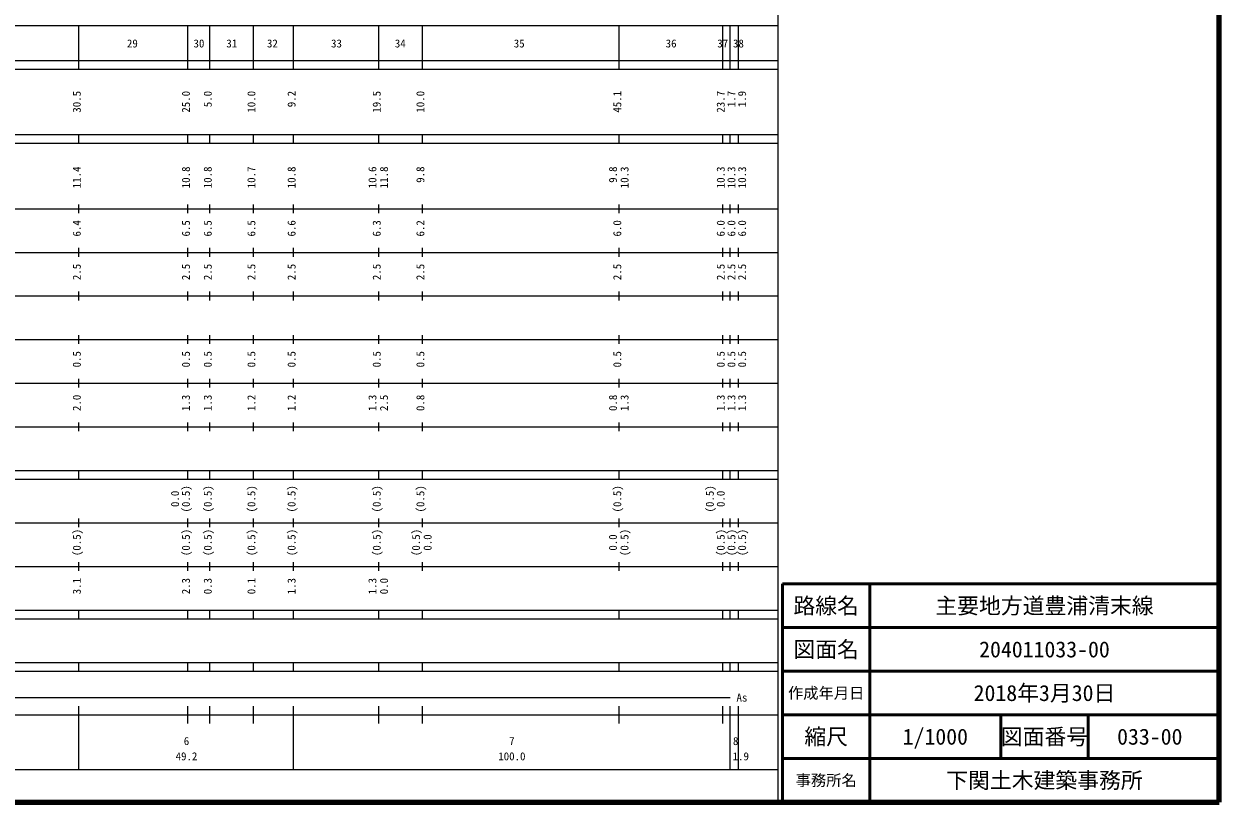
# Model space of a CAD drawing. Units: millimetres on the paper, enlarged 1000 times. Extents: x 40000 to 680000, y 20000 to 380000.
# Drawn here: x 406226 to 680000, y 20000 to 198357 of the extents above; entities that cross this region are included whole.
import ezdxf
from ezdxf.enums import TextEntityAlignment as Align

# ---------------------------------------------------------------- set-up
doc = ezdxf.new("R2010")
doc.units = ezdxf.units.MM
doc.header["$LTSCALE"] = 1000
for name, color, linetype, lineweight in [('M-TTL', 2, 'Continuous', 140), ('M-TTL-BAND', 7, 'Continuous', 25), ('M-TTL-FRAM', 2, 'Continuous', 50), ('M-TTL-LINE', 7, 'Continuous', 50)]:
    doc.layers.add(name, color=color, linetype=linetype, lineweight=lineweight)
doc.layers.add('M-TTL-TXT', color=7, linetype='Continuous')
doc.styles.add('ＭＳ ゴシック', font='')
doc.styles.get('ＭＳ ゴシック').set_extended_font_data('MS Gothic')

msp = doc.modelspace()

# ---------------------------------------------------------------- linework, layer by layer
at = {"layer": 'M-TTL'}
for p, q in [((680000, 20000), (680000, 380000)), ((40000, 20000), (680000, 20000))]:
    msp.add_line(p, q, dxfattribs=at)
at = {"layer": 'M-TTL-BAND'}
for p, q in [((579000, 20000), (579000, 370000)), ((68000, 198000), (579000, 198000)), ((418800, 188000), (418800, 198000)), ((443800, 188000), (443800, 198000)), ((448800, 188000), (448800, 198000)), ((458800, 188000), (458800, 198000)), ((468000, 188000), (468000, 198000)), ((487500, 188000), (487500, 198000)), ((497500, 188000), (497500, 198000)), ((542600, 188000), (542600, 198000)), ((566300, 188000), (566300, 198000)), ((568000, 188000), (568000, 198000)), ((569900, 188000), (569900, 198000)), ((40000, 190000), (579000, 190000)), ((40000, 188000), (579000, 188000)), ((40000, 173000), (579000, 173000)), ((418800, 171000), (418800, 173000)), ((443800, 171000), (443800, 173000)), ((448800, 171000), (448800, 173000)), ((458800, 171000), (458800, 173000)), ((468000, 171000), (468000, 173000)), ((487500, 171000), (487500, 173000)), ((497500, 171000), (497500, 173000)), ((542600, 171000), (542600, 173000)), ((566300, 171000), (566300, 173000)), ((568000, 171000), (568000, 173000)), ((569900, 171000), (569900, 173000)), ((40000, 171000), (579000, 171000)), ((418800, 155000), (418800, 157000)), ((443800, 155000), (443800, 157000)), ((448800, 155000), (448800, 157000)), ((458800, 155000), (458800, 157000)), ((468000, 155000), (468000, 157000)), ((487500, 155000), (487500, 157000)), ((497500, 155000), (497500, 157000)), ((542600, 155000), (542600, 157000)), ((566300, 155000), (566300, 157000)), ((568000, 155000), (568000, 157000)), ((569900, 155000), (569900, 157000)), ((40000, 156000), (579000, 156000)), ((46000, 146000), (579000, 146000)), ((418800, 145000), (418800, 147000)), ((443800, 145000), (443800, 147000)), ((448800, 145000), (448800, 147000)), ((458800, 145000), (458800, 147000)), ((468000, 145000), (468000, 147000)), ((487500, 145000), (487500, 147000)), ((497500, 145000), (497500, 147000)), ((542600, 145000), (542600, 147000)), ((566300, 145000), (566300, 147000)), ((568000, 145000), (568000, 147000)), ((569900, 145000), (569900, 147000)), ((418800, 135000), (418800, 137000)), ((443800, 135000), (443800, 137000)), ((448800, 135000), (448800, 137000)), ((458800, 135000), (458800, 137000)), ((468000, 135000), (468000, 137000)), ((487500, 135000), (487500, 137000)), ((497500, 135000), (497500, 137000)), ((542600, 135000), (542600, 137000)), ((566300, 135000), (566300, 137000)), ((568000, 135000), (568000, 137000)), ((569900, 135000), (569900, 137000)), ((52000, 136000), (579000, 136000)), ((46000, 126000), (579000, 126000)), ((418800, 125000), (418800, 127000)), ((443800, 125000), (443800, 127000)), ((448800, 125000), (448800, 127000)), ((458800, 125000), (458800, 127000)), ((468000, 125000), (468000, 127000)), ((487500, 125000), (487500, 127000)), ((497500, 125000), (497500, 127000)), ((542600, 125000), (542600, 127000)), ((566300, 125000), (566300, 127000)), ((568000, 125000), (568000, 127000)), ((569900, 125000), (569900, 127000)), ((52000, 116000), (579000, 116000)), ((418800, 115000), (418800, 117000)), ((443800, 115000), (443800, 117000)), ((448800, 115000), (448800, 117000)), ((458800, 115000), (458800, 117000)), ((468000, 115000), (468000, 117000)), ((487500, 115000), (487500, 117000)), ((497500, 115000), (497500, 117000)), ((542600, 115000), (542600, 117000)), ((566300, 115000), (566300, 117000)), ((568000, 115000), (568000, 117000)), ((569900, 115000), (569900, 117000)), ((418800, 105000), (418800, 107000)), ((443800, 105000), (443800, 107000)), ((448800, 105000), (448800, 107000)), ((458800, 105000), (458800, 107000)), ((468000, 105000), (468000, 107000)), ((487500, 105000), (487500, 107000)), ((497500, 105000), (497500, 107000)), ((542600, 105000), (542600, 107000)), ((566300, 105000), (566300, 107000)), ((568000, 105000), (568000, 107000)), ((569900, 105000), (569900, 107000)), ((46000, 106000), (579000, 106000)), ((40000, 96000), (579000, 96000)), ((418800, 94000), (418800, 96000)), ((443800, 94000), (443800, 96000)), ((448800, 94000), (448800, 96000)), ((458800, 94000), (458800, 96000)), ((468000, 94000), (468000, 96000)), ((487500, 94000), (487500, 96000)), ((497500, 94000), (497500, 96000)), ((542600, 94000), (542600, 96000)), ((566300, 94000), (566300, 96000)), ((568000, 94000), (568000, 96000)), ((569900, 94000), (569900, 96000)), ((40000, 94000), (579000, 94000)), ((418800, 83000), (418800, 85000)), ((443800, 83000), (443800, 85000)), ((448800, 83000), (448800, 85000)), ((458800, 83000), (458800, 85000)), ((468000, 83000), (468000, 85000)), ((487500, 83000), (487500, 85000)), ((497500, 83000), (497500, 85000)), ((542600, 83000), (542600, 85000)), ((566300, 83000), (566300, 85000)), ((568000, 83000), (568000, 85000)), ((569900, 83000), (569900, 85000)), ((49000, 84000), (579000, 84000)), ((40000, 74000), (579000, 74000)), ((418800, 73000), (418800, 75000)), ((443800, 73000), (443800, 75000)), ((448800, 73000), (448800, 75000)), ((458800, 73000), (458800, 75000)), ((468000, 73000), (468000, 75000)), ((487500, 73000), (487500, 75000)), ((497500, 73000), (497500, 75000)), ((542600, 73000), (542600, 75000)), ((566300, 73000), (566300, 75000)), ((568000, 73000), (568000, 75000)), ((569900, 73000), (569900, 75000)), ((40000, 64000), (579000, 64000)), ((418800, 62000), (418800, 64000)), ((443800, 62000), (443800, 64000)), ((448800, 62000), (448800, 64000)), ((458800, 62000), (458800, 64000)), ((468000, 62000), (468000, 64000)), ((487500, 62000), (487500, 64000)), ((497500, 62000), (497500, 64000)), ((542600, 62000), (542600, 64000)), ((566300, 62000), (566300, 64000)), ((568000, 62000), (568000, 64000)), ((569900, 62000), (569900, 64000)), ((40000, 62000), (579000, 62000)), ((40000, 52000), (579000, 52000)), ((40000, 50000), (579000, 50000)), ((418800, 50000), (418800, 52000)), ((443800, 50000), (443800, 52000)), ((448800, 50000), (448800, 52000)), ((458800, 50000), (458800, 52000)), ((468000, 50000), (468000, 52000)), ((487500, 50000), (487500, 52000)), ((497500, 50000), (497500, 52000)), ((542600, 50000), (542600, 52000)), ((566300, 50000), (566300, 52000)), ((568000, 50000), (568000, 52000)), ((569900, 50000), (569900, 52000)), ((227178, 44000), (568000, 44000)), ((424370, 44000), (565000, 44000)), ((418800, 27500), (418800, 42000)), ((443800, 38000), (443800, 42000)), ((448800, 38000), (448800, 42000)), ((458800, 38000), (458800, 42000)), ((468000, 27500), (468000, 42000)), ((487500, 38000), (487500, 42000)), ((497500, 38000), (497500, 42000)), ((542600, 38000), (542600, 42000)), ((566300, 38001), (566300, 42001)), ((568000, 27500), (568000, 42000)), ((569900, 27500), (569900, 42000)), ((40000, 40000), (579000, 40000)), ((68000, 27500), (579000, 27500))]:
    msp.add_line(p, q, dxfattribs=at)
at = {"layer": 'M-TTL-FRAM'}
for p, q in [((680000, 70000), (580000, 70000)), ((580000, 70000), (580000, 20000))]:
    msp.add_line(p, q, dxfattribs=at)
at = {"layer": 'M-TTL-LINE'}
for p, q in [((600000, 70000), (600000, 20000)), ((680000, 60000), (580000, 60000)), ((680000, 50000), (580000, 50000)), ((680000, 40000), (580000, 40000)), ((630000, 40000), (630000, 30000)), ((650000, 40000), (650000, 30000)), ((680000, 30000), (580000, 30000))]:
    msp.add_line(p, q, dxfattribs=at)

# ---------------------------------------------------------------- texts
at = {"layer": 'M-TTL-BAND', "style": 'ＭＳ ゴシック'}
for s, p in [('29', (431072, 192405)), ('30', (446323, 192405)), ('31', (453845, 192405)), ('32', (463151, 192405)), ('33', (477830, 192405)), ('34', (492442, 192405)), ('35', (519684, 192405)), ('36', (554479, 192405)), ('37', (566300, 192405)), ('38', (569900, 192405)), ('As', (570700, 42500)), ('6', (443469, 32523)), ('7', (518000, 32523)), ('8', (569268, 32523)), ('49.2', (443469, 29033)), ('100.0', (518000, 29033)), ('1.9', (570436, 29033))]:
    msp.add_text(s, height=1833, dxfattribs=at).set_placement(p, align=Align.BOTTOM_CENTER)
for s, p in [('30.5', (419800, 183000)), ('25.0', (444800, 183000)), ('5.0', (449800, 183000)), ('10.0', (459800, 183000)), ('9.2', (469000, 183000)), ('19.5', (488500, 183000)), ('10.0', (498500, 183000)), ('45.1', (543600, 183000)), ('23.7', (567300, 183001)), ('1.7', (569749, 183001)), ('1.9', (572198, 183001)), ('11.4', (419800, 165674)), ('10.8', (444800, 165674)), ('10.8', (449800, 165674)), ('10.7', (459800, 165674)), ('10.8', (469000, 165674)), ('10.6', (487520, 165674)), ('11.8', (490170, 165674)), ('9.8', (498500, 165674)), ('9.8', (542620, 165674)), ('10.3', (545270, 165674)), ('10.3', (567300, 165675)), ('10.3', (569749, 165675)), ('10.3', (572198, 165675))]:
    msp.add_text(s, height=1833, rotation=90, dxfattribs=at).set_placement(p, align=Align.BOTTOM_RIGHT)
for s, p in [('6.4', (419800, 151500)), ('6.5', (444800, 151500)), ('6.5', (449800, 151500)), ('6.5', (459800, 151500)), ('6.6', (469000, 151500)), ('6.3', (488500, 151500)), ('6.2', (498500, 151500)), ('6.0', (543600, 151500)), ('6.0', (567300, 151500)), ('6.0', (569749, 151500)), ('6.0', (572198, 151500)), ('2.5', (419800, 141500)), ('2.5', (444800, 141500)), ('2.5', (449800, 141500)), ('2.5', (459800, 141500)), ('2.5', (469000, 141500)), ('2.5', (488500, 141500)), ('2.5', (498500, 141500)), ('2.5', (543600, 141500)), ('2.5', (567300, 141500)), ('2.5', (569749, 141500)), ('2.5', (572198, 141500)), ('0.5', (419800, 121500)), ('0.5', (444800, 121500)), ('0.5', (449800, 121500)), ('0.5', (459800, 121500)), ('0.5', (469000, 121500)), ('0.5', (488500, 121500)), ('0.5', (498500, 121500)), ('0.5', (543600, 121500)), ('0.5', (567300, 121500)), ('0.5', (569749, 121500)), ('0.5', (572198, 121500)), ('2.0', (419800, 111500)), ('1.3', (444800, 111500)), ('1.3', (449800, 111500)), ('1.2', (459800, 111500)), ('1.2', (469000, 111500)), ('1.3', (487520, 111500)), ('2.5', (490170, 111500)), ('0.8', (498500, 111500)), ('0.8', (542620, 111500)), ('1.3', (545270, 111500)), ('1.3', (567300, 111500)), ('1.3', (569749, 111500)), ('1.3', (572198, 111500)), ('0.0', (442300, 89500)), ('(0.5)', (444800, 89500)), ('(0.5)', (449800, 89500)), ('(0.5)', (459800, 89500)), ('(0.5)', (469000, 89500)), ('(0.5)', (488500, 89500)), ('(0.5)', (498500, 89500)), ('(0.5)', (543600, 89500)), ('(0.5)', (564800, 89500)), ('0.0', (567300, 89500)), ('(0.5)', (419800, 79500)), ('(0.5)', (444800, 79500)), ('(0.5)', (449800, 79500)), ('(0.5)', (459800, 79500)), ('(0.5)', (469000, 79500)), ('(0.5)', (488500, 79500)), ('(0.5)', (497508, 79500)), ('(0.5)', (545258, 79500)), ('(0.5)', (567300, 79500)), ('(0.5)', (569749, 79500)), ('(0.5)', (572198, 79500)), ('0.0', (500158, 79500)), ('0.0', (542608, 79500)), ('3.1', (419800, 69500)), ('2.3', (444800, 69500)), ('0.3', (449800, 69500)), ('0.1', (459800, 69500)), ('1.3', (469000, 69500)), ('1.3', (487520, 69500)), ('0.0', (490170, 69500))]:
    msp.add_text(s, height=1833, rotation=90, dxfattribs=at).set_placement(p, align=Align.BOTTOM_CENTER)
at = {"layer": 'M-TTL-TXT', "style": 'ＭＳ ゴシック'}
for s, height, p in [('路線名', 3666, (590000, 65000)), ('路線名', 3666, (590000, 65000)), ('主要地方道豊浦清末線', 3666, (640000, 65000)), ('図面名', 3666, (590000, 55000)), ('図面名', 3666, (590000, 55000)), ('204011033-00', 3666, (640000, 55000)), ('作成年月日', 2566, (590000, 45000)), ('作成年月日', 2566, (590000, 45000)), ('2018年3月30日', 3666, (640000, 45000)), ('縮尺', 3666, (590000, 35000)), ('縮尺', 3666, (590000, 35000)), ('1/1000', 3666, (615000, 35000)), ('図面番号', 3666, (640000, 35000)), ('図面番号', 3666, (640000, 35000)), ('033-00', 3666, (664125, 35000)), ('下関土木建築事務所', 3666, (640000, 25000)), ('事務所名', 2566, (590000, 25000)), ('事務所名', 2566, (590000, 25000))]:
    msp.add_text(s, height=height, dxfattribs=at).set_placement(p, align=Align.MIDDLE_CENTER)

doc.saveas('drawing.dxf')
